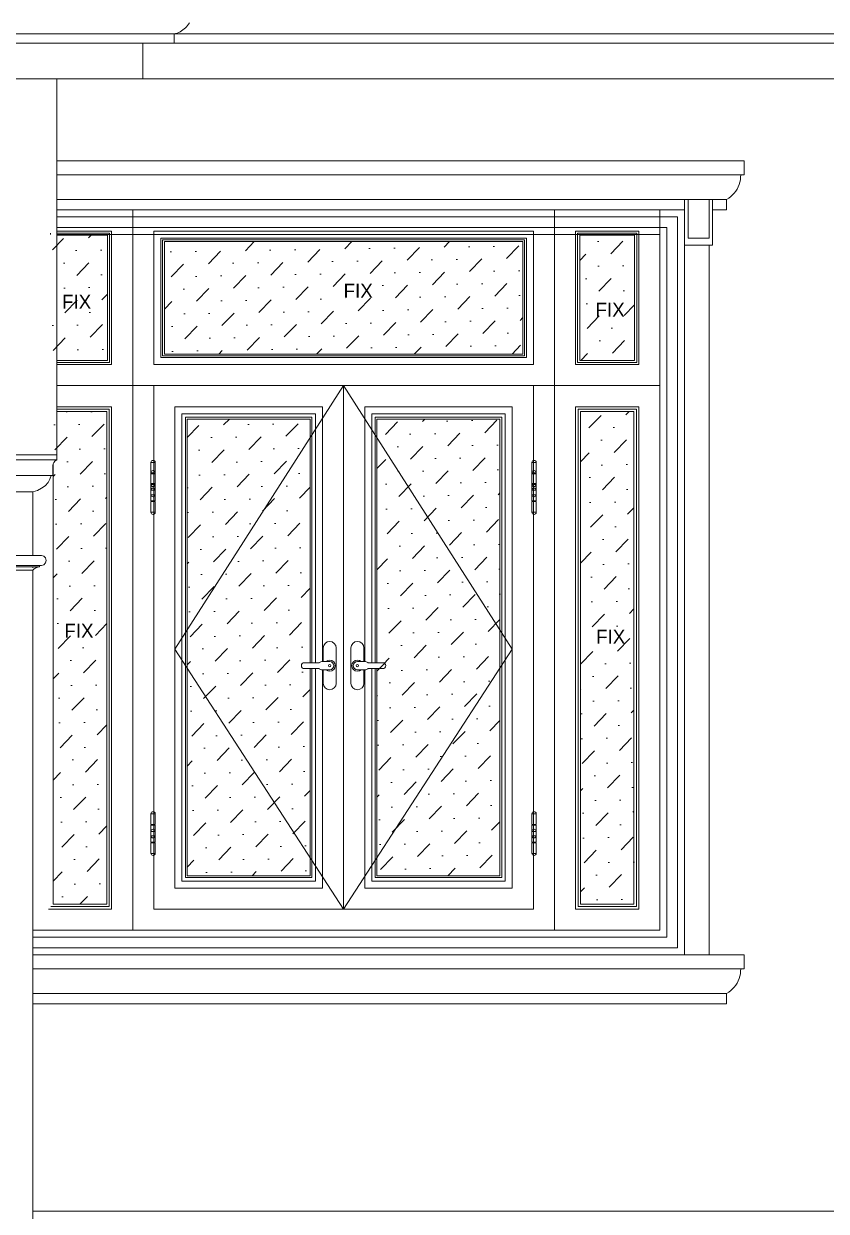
# Model space of a CAD drawing. Header units: millimetres. Extents: x 1832547 to 2001569, y -558009 to -417808.
# Drawn here: x 1891781 to 1894065, y -523644 to -520264 of the extents above; entities that cross this region are included whole.
import ezdxf

# ---------------------------------------------------------------- set-up
doc = ezdxf.new("R2010")
doc.units = ezdxf.units.MM
doc.header["$MEASUREMENT"] = 0
doc.linetypes.add('CENTER', pattern=[2, 1.25, -0.25, 0.25, -0.25])
doc.linetypes.add('HIDDEN', pattern=[9.525, 6.35, -3.175])
doc.layers.get('0').update_dxf_attribs({"linetype": 'CONTINUOUS'})
for name, color, linetype, lineweight in [('AUDIT_I_120404221301-0', 7, 'CONTINUOUS', 15), ('CA.dim 08', 8, 'CONTINUOUS', 13), ('CA.khuat 75', 75, 'HIDDEN', 9), ('CA.manh 08', 8, 'CONTINUOUS', 9), ('CA.noi that 15', 15, 'CONTINUOUS', 9), ('CA.thay 145', 145, 'CONTINUOUS', 18), ('CA.tim 67', 67, 'CENTER', 9), ('CA.vat lieu 08', 8, 'CONTINUOUS', 5), ('CA_manh 08', 8, 'CONTINUOUS', 9)]:
    doc.layers.add(name, color=color, linetype=linetype, lineweight=lineweight)
doc.styles.add('CA.JSC1', font='Vhavan.ttf', dxfattribs={"width": 0.8})

# ---------------------------------------------------------------- blocks, each defined once
blk = doc.blocks.new('\xad5t54')
at = {"layer": 'CA.thay 145'}
blk.add_line((1923115.9, -520842.3), (1923115.9, -525122.3), dxfattribs=at)
blk = doc.blocks.new('A$C20F25EA7')
at = {"layer": 'CA.vat lieu 08', "ltscale": 0.5}
for centre, start, end in [((0, 42), 0, 180), ((0, -42), 180, 0)]:
    blk.add_arc(centre, 15.4, start, end, dxfattribs=at)
blk.add_wipeout([(18.8, 9.9), (25.1, 7), (60.1, 7), (65, 4.9), (67.1, 0), (65.1, -4.9), (60.1, -7), (25.1, -7), (18.8, -9.9), (0, -9.9), (-7, -7), (-9.9, 0), (-7, 7), (0, 9.9)]).dxf.layer = 'CA.vat lieu 08'
for p, q in [((0, 9.9), (18.8, 9.9)), ((18.8, 9.9), (24.6, 7.2)), ((25.5, 7), (60.1, 7)), ((0, -9.9), (18.8, -9.9)), ((19.7, -9.7), (24.6, -7.2)), ((25.5, -7), (60.1, -7))]:
    blk.add_line(p, q, dxfattribs=at)
for points in [[(-15.4, 42), (-15.4, -42)], [(15.4, 9.9), (15.4, 42)], [(15.4, -42), (15.4, -9.9)]]:
    blk.add_lwpolyline(points, dxfattribs=at)
blk.add_circle((0, 0), 2.8, dxfattribs=at)
for centre, radius, start, end in [((0, 0), 13.3, 48.259, 311.741), ((0, 0), 9.92, 90, 270), ((25.5, 8.9), 1.92, 242.8073, 270), ((60.1, 0), 6.96, 270, 90), ((18.8, -8), 1.92, 270, 297.1927), ((25.5, -8.9), 1.92, 90, 117.1927)]:
    blk.add_arc(centre, radius, start, end, dxfattribs=at)
blk = doc.blocks.new('BANLE')
at = {"layer": 'CA.noi that 15'}
for p, q in [((0, 68.6), (12, 68.6)), ((0, 38.2), (0, 68.6)), ((12, 68.6), (12, 38.2)), ((0, 38.2), (12, 38.2)), ((0, 6), (0, 36.4)), ((12, 36.4), (0, 36.4)), ((4, 38.2), (8, 38.2)), ((4, 36.4), (4, 38.2)), ((8, 36.4), (4, 36.4)), ((8, 38.2), (8, 36.4)), ((12, 36.4), (12, 6)), ((12, 6), (0, 6))]:
    blk.add_line(p, q, dxfattribs=at)
for centre, start, end in [((6, 68.6), 0, 180), ((6, 6), 180, 0)]:
    blk.add_arc(centre, 6, start, end, dxfattribs=at)

msp = doc.modelspace()

# ---------------------------------------------------------------- linework, layer by layer
at = {"layer": 'CA.khuat 75', "ltscale": 200}
for points in [[(1892691.4, -521293.6), (1892211.4, -522043.6), (1892691.4, -522783.6)], [(1892691.4, -521293.6), (1893171.4, -522043.6), (1892691.4, -522783.6)]]:
    msp.add_lwpolyline(points, dxfattribs=at)
at = {"layer": 'CA.manh 08'}
msp.add_lwpolyline([(1880384.2, -520292.5), (1895359.1, -520292.5)], dxfattribs=at)
at = {"layer": 'CA.noi that 15'}
for points in [[(1892171.4, -521213.6), (1893211.4, -521213.6), (1893211.4, -520873.6), (1892171.4, -520873.6)], [(1892231.4, -522703.6), (1892611.4, -522703.6), (1892611.4, -521373.6), (1892231.4, -521373.6)], [(1893151.4, -522703.6), (1892771.4, -522703.6), (1892771.4, -521373.6), (1893151.4, -521373.6)]]:
    msp.add_lwpolyline(points, close=True, dxfattribs=at)
at = {"layer": 'CA.thay 145'}
for p, q in [((1891875.4, -520420.8), (1886418.1, -520420.8)), ((1891875.4, -520420.8), (1891875.4, -521490.7)), ((1891875.4, -520653.6), (1893831.4, -520653.6)), ((1893831.4, -520653.6), (1893831.4, -520693.6)), ((1893821.4, -520693.6), (1891875.4, -520693.6)), ((1893816.9, -520721.3), (1893814.3, -520727.8)), ((1893819, -520714.6), (1893816.9, -520721.3)), ((1893820.4, -520707.6), (1893819, -520714.6)), ((1893821.2, -520700.6), (1893820.4, -520707.6)), ((1893821.4, -520693.6), (1893821.2, -520700.6)), ((1893821.4, -520693.6), (1893831.4, -520693.6)), ((1893787.4, -520759.9), (1893781.4, -520763.6)), ((1893793, -520755.6), (1893787.4, -520759.9)), ((1893798.2, -520750.9), (1893793, -520755.6)), ((1893803, -520745.7), (1893798.2, -520750.9)), ((1893807.3, -520740.1), (1893803, -520745.7)), ((1893811, -520734.1), (1893807.3, -520740.1)), ((1893814.3, -520727.8), (1893811, -520734.1)), ((1891875.4, -520763.6), (1893661.4, -520763.6)), ((1893661.4, -520793.6), (1891875.4, -520793.6)), ((1893661.4, -520763.6), (1893671.4, -520763.6)), ((1893661.4, -520763.6), (1893661.4, -520793.6)), ((1893661.4, -520793.6), (1893661.4, -520893.6)), ((1893671.4, -520763.6), (1893731.4, -520763.6)), ((1893731.4, -520763.6), (1893741.4, -520763.6)), ((1893741.4, -520763.6), (1893781.4, -520763.6)), ((1893741.4, -520793.6), (1893741.4, -520763.6)), ((1893741.4, -520893.6), (1893741.4, -520793.6)), ((1893781.4, -520793.6), (1893741.4, -520793.6)), ((1893781.4, -520763.6), (1893781.4, -520793.6)), ((1891875.4, -520863.6), (1893591.4, -520863.6)), ((1893591.4, -520863.6), (1893591.4, -522843.6)), ((1893661.4, -520893.6), (1893731.4, -520893.6)), ((1893661.4, -520893.6), (1893661.4, -522913.6)), ((1893731.4, -520893.6), (1893741.4, -520893.6)), ((1893731.4, -520893.6), (1893731.4, -522913.6)), ((1891875.4, -521490.7), (1891227.6, -521490.7)), ((1891875.4, -521504.9), (1891875.4, -521490.7)), ((1891864.5, -521521.1), (1891865.2, -521516.4)), ((1891864.5, -521549.4), (1891864.5, -521521.1)), ((1891865.2, -521516.4), (1891867.4, -521512)), ((1891867.4, -521512), (1891870.8, -521508.1)), ((1891870.8, -521508.1), (1891875.4, -521504.9)), ((1891842.4, -521578.4), (1891850.4, -521569.6)), ((1891850.4, -521569.6), (1891856, -521559.8)), ((1891856, -521559.8), (1891859.1, -521549.4)), ((1891859.1, -521549.4), (1891864.5, -521549.4)), ((1891807.4, -521596), (1891295.7, -521596)), ((1891807.4, -521596), (1891820.5, -521591.8)), ((1891820.5, -521591.8), (1891832.3, -521585.9)), ((1891832.3, -521585.9), (1891842.4, -521578.4)), ((1891276.7, -521805.1), (1891826.3, -521805.1)), ((1891295.7, -521777.1), (1891807.4, -521777.1)), ((1891831.7, -521777.1), (1891807.4, -521777.1)), ((1891826.3, -521805.1), (1891831.7, -521805.1)), ((1891826.3, -521809.1), (1891826.3, -521805.1)), ((1891838.5, -521779), (1891831.7, -521777.1)), ((1891831.7, -521805.1), (1891838.5, -521803.2)), ((1891843.5, -521784.1), (1891838.5, -521779)), ((1891838.5, -521803.2), (1891843.5, -521798.1)), ((1891845.3, -521791.1), (1891843.5, -521784.1)), ((1891843.5, -521798.1), (1891845.3, -521791.1)), ((1891276.7, -521809.1), (1891826.3, -521809.1)), ((1891295.7, -521818.9), (1891807.4, -521818.9)), ((1891807.4, -521810.3), (1891807.4, -521812.4)), ((1891807.4, -521818.9), (1891811.4, -521815.3)), ((1891811.4, -521815.3), (1891816, -521812.4)), ((1891816, -521812.4), (1891821, -521810.3)), ((1891821, -521810.3), (1891826.3, -521809.1)), ((1893591.4, -522843.6), (1891857.5, -522843.6)), ((1893661.4, -522913.6), (1891807.4, -522913.6)), ((1893661.4, -522913.6), (1893731.4, -522913.6)), ((1893731.4, -522913.6), (1893831.4, -522913.6)), ((1893831.4, -522913.6), (1893831.4, -522953.6)), ((1893821.4, -522953.6), (1891807.4, -522953.6)), ((1893821.4, -522953.6), (1893821.2, -522960.6)), ((1893821.4, -522953.6), (1893831.4, -522953.6)), ((1893814.3, -522987.8), (1893811, -522994.1)), ((1893816.9, -522981.3), (1893814.3, -522987.8)), ((1893819, -522974.6), (1893816.9, -522981.3)), ((1893820.4, -522967.6), (1893819, -522974.6)), ((1893821.2, -522960.6), (1893820.4, -522967.6)), ((1891807.4, -523023.6), (1893781.4, -523023.6)), ((1893787.4, -523019.9), (1893781.4, -523023.6)), ((1893781.4, -523023.6), (1893781.4, -523053.6)), ((1893793, -523015.6), (1893787.4, -523019.9)), ((1893798.2, -523010.9), (1893793, -523015.6)), ((1893803, -523005.7), (1893798.2, -523010.9)), ((1893807.3, -523000.1), (1893803, -523005.7)), ((1893811, -522994.1), (1893807.3, -523000.1)), ((1891807.4, -523053.6), (1893781.4, -523053.6))]:
    msp.add_line(p, q, dxfattribs=at)
for points in [[(1892252.7, -520260.8), (1892250.3, -520264.7), (1892247.5, -520268.4), (1892244.5, -520271.9), (1892241.3, -520275.2), (1892237.9, -520278.3), (1892234.2, -520281.2), (1892230.4, -520283.8), (1892226.4, -520286.1), (1892222.2, -520288.1), (1892217.9, -520289.9), (1892213.5, -520291.3), (1892209.1, -520292.5), (1892209.1, -520318.7), (1892185.8, -520318.8), (1892119.7, -520318.8), (1892119.7, -520420.8), (1892104.7, -520420.8), (1892104.7, -520420.8)], [(1880473.5, -520318.8), (1895269.7, -520318.8)], [(1880488.5, -520420.8), (1895269.7, -520420.8)], [(1891875.4, -521293.6), (1892091.4, -521293.6), (1892091.4, -520793.6), (1891875.4, -520793.6)], [(1891875.4, -521233.6), (1892031.4, -521233.6), (1892031.4, -520853.6), (1891875.4, -520853.6)], [(1891807.4, -522843.6), (1892091.4, -522843.6), (1892091.4, -521293.6), (1891875.4, -521293.6)], [(1892091.4, -521293.6), (1892091.4, -522723.6)], [(1892151.4, -521293.6), (1892151.4, -522783.6)], [(1892691.4, -521293.6), (1892691.4, -522783.6)], [(1892691.4, -521293.6), (1892691.4, -522783.6)], [(1892691.4, -521293.6), (1892691.4, -522783.6)], [(1892691.4, -521293.6), (1892691.4, -522783.6)], [(1893231.4, -521293.6), (1893231.4, -522783.6)], [(1893291.4, -521293.6), (1893291.4, -522723.6)], [(1893291.4, -521293.6), (1893291.4, -522723.6)], [(1891851.4, -522783.6), (1892031.4, -522783.6), (1892031.4, -521353.6), (1891875.4, -521353.6)], [(1891807.4, -521777.1), (1891807.4, -521596)], [(1891807.4, -523643.6), (1898381.6, -523643.6)]]:
    msp.add_lwpolyline(points, dxfattribs=at)
for points in [[(1892091.4, -522843.6), (1893291.4, -522843.6), (1893291.4, -520793.6), (1892091.4, -520793.6)], [(1892091.4, -521293.6), (1893291.4, -521293.6), (1893291.4, -520793.6), (1892091.4, -520793.6)], [(1893591.4, -521293.6), (1893291.4, -521293.6), (1893291.4, -520793.6), (1893591.4, -520793.6)], [(1892151.4, -521233.6), (1893231.4, -521233.6), (1893231.4, -520853.6), (1892151.4, -520853.6)], [(1893531.4, -521233.6), (1893351.4, -521233.6), (1893351.4, -520853.6), (1893531.4, -520853.6)], [(1892151.4, -522783.6), (1892691.4, -522783.6), (1892691.4, -521293.6), (1892151.4, -521293.6)], [(1892691.4, -522783.6), (1892691.4, -521293.6), (1892151.4, -521293.6), (1892151.4, -522783.6)], [(1892151.4, -522783.6), (1892691.4, -522783.6), (1892691.4, -521293.6), (1892151.4, -521293.6)], [(1893231.4, -522783.6), (1892691.4, -522783.6), (1892691.4, -521293.6), (1893231.4, -521293.6)], [(1892691.4, -522783.6), (1892691.4, -521293.6), (1893231.4, -521293.6), (1893231.4, -522783.6)], [(1893231.4, -522783.6), (1892691.4, -522783.6), (1892691.4, -521293.6), (1893231.4, -521293.6)], [(1893291.4, -521293.6), (1893591.4, -521293.6), (1893591.4, -522843.6), (1893291.4, -522843.6)], [(1892211.4, -522723.6), (1892631.4, -522723.6), (1892631.4, -521353.6), (1892211.4, -521353.6)], [(1893171.4, -522723.6), (1892751.4, -522723.6), (1892751.4, -521353.6), (1893171.4, -521353.6)], [(1893351.4, -521353.6), (1893531.4, -521353.6), (1893531.4, -522783.6), (1893351.4, -522783.6)]]:
    msp.add_lwpolyline(points, close=True, dxfattribs=at)
at = {"layer": 'CA.tim 67', "ltscale": 500}
msp.add_lwpolyline([(1891807.4, -523643.6), (1903156.2, -523643.6)], dxfattribs=at)
at = {"layer": 'CA.vat lieu 08'}
for points in [[(1891857.4, -520859.6), (1891857.4, -520863.6)], [(1891875.4, -521227.6), (1892025.4, -521227.6), (1892025.4, -520859.6), (1891875.4, -520859.6)], [(1891875.4, -521221.6), (1892019.4, -521221.6), (1892019.4, -520865.6), (1891875.4, -520865.6)], [(1891858.4, -522776.6), (1892024.4, -522776.6), (1892024.4, -521360.6), (1891875.4, -521360.6)], [(1891865.4, -521516.2), (1891865.4, -522769.6), (1892017.4, -522769.6), (1892017.4, -521367.6), (1891875.4, -521367.6)]]:
    msp.add_lwpolyline(points, dxfattribs=at)
for points in [[(1893525.4, -521227.6), (1893357.4, -521227.6), (1893357.4, -520859.6), (1893525.4, -520859.6)], [(1892176.4, -521208.6), (1893206.4, -521208.6), (1893206.4, -520878.6), (1892176.4, -520878.6)], [(1892181.4, -521203.6), (1893201.4, -521203.6), (1893201.4, -520883.6), (1892181.4, -520883.6)], [(1893519.4, -521221.6), (1893363.4, -521221.6), (1893363.4, -520865.6), (1893519.4, -520865.6)], [(1893358.4, -521360.6), (1893524.4, -521360.6), (1893524.4, -522776.6), (1893358.4, -522776.6)], [(1893365.4, -521367.6), (1893517.4, -521367.6), (1893517.4, -522769.6), (1893365.4, -522769.6)], [(1892241.4, -522693.6), (1892601.4, -522693.6), (1892601.4, -521383.6), (1892241.4, -521383.6)], [(1892246.4, -522688.6), (1892596.4, -522688.6), (1892596.4, -521388.6), (1892246.4, -521388.6)], [(1893141.4, -522693.6), (1892781.4, -522693.6), (1892781.4, -521383.6), (1893141.4, -521383.6)], [(1893136.4, -522688.6), (1892786.4, -522688.6), (1892786.4, -521388.6), (1893136.4, -521388.6)]]:
    msp.add_lwpolyline(points, close=True, dxfattribs=at)
at = {"layer": 'CA_manh 08'}
for p, q in [((1893671.4, -520763.6), (1893671.4, -520873.6)), ((1893731.4, -520873.6), (1893731.4, -520763.6)), ((1891875.4, -520813.6), (1893641.4, -520813.6)), ((1893641.4, -520813.6), (1893641.4, -522893.6)), ((1893611.4, -520843.6), (1891875.4, -520843.6)), ((1893611.4, -522863.6), (1893611.4, -520843.6)), ((1893671.4, -520873.6), (1893731.4, -520873.6)), ((1891875.4, -521504.9), (1891227.6, -521504.9)), ((1891859.1, -521549.4), (1891243.9, -521549.4)), ((1891807.4, -522863.6), (1893611.4, -522863.6)), ((1893641.4, -522893.6), (1891807.4, -522893.6))]:
    msp.add_line(p, q, dxfattribs=at)

# ---------------------------------------------------------------- block references
at = {"rotation": 180}
msp.add_blockref('BANLE', (1892155.4, -521506.3), dxfattribs=at)
at = {"xscale": -1}
for p in [(1892155.4, -521610), (1892155.4, -521660), (1892155.4, -522580.9), (1892155.4, -522630.9)]:
    msp.add_blockref('BANLE', p, dxfattribs=at)
at = {"xscale": -1, "rotation": 180}
msp.add_blockref('BANLE', (1893227.4, -521506.3), dxfattribs=at)
for p in [(1893227.4, -521610), (1893227.4, -521660), (1893227.4, -522580.9), (1893227.4, -522630.9)]:
    msp.add_blockref('BANLE', p)
at = {"layer": 'CA.thay 145', "xscale": -1}
msp.add_blockref('\xad5t54', (3814923.2, -976.3), dxfattribs=at)

# ---------------------------------------------------------------- texts
at = {"layer": 'AUDIT_I_120404221301-0', "style": 'CA.JSC1'}
for p in [(1892691.4, -521043.6), (1891890.1, -521074.8), (1893408.1, -521097.6), (1891896.7, -522011.4), (1893409.7, -522028.4)]:
    msp.add_text('FIX', height=40, dxfattribs=at).set_placement(p)

# ---------------------------------------------------------------- next in the draw order: block references
at = {"extrusion": (0, 0, -1), "yscale": 1.200000000186265, "zscale": -1.200000000186265}
for p, xscale in [((-1892651.9, -522090.6), 1.200000000186265), ((-1892730.9, -522090.6), -1.200000000186265)]:
    msp.add_blockref('A$C20F25EA7', p, dxfattribs=dict(at, xscale=xscale))

# ---------------------------------------------------------------- next in the draw order: hatches: boundary and pattern name
at = {"layer": 'CA.dim 08'}
h = msp.add_hatch(dxfattribs=at)
h.set_pattern_fill('MUDST', color=256, scale=200, angle=46)
h.set_pattern_definition([(46, (-54491.284, 3249.51), (33.498847, 106.6668986), [50, -50, 0, -50, 0, -50])])
h.paths.add_polyline_path([(1891863.4, -521221.6), (1892019.4, -521221.6), (1892019.4, -520865.6), (1891863.4, -520865.6)])
h.paths.add_polyline_path([(1893519.4, -521221.6), (1893363.4, -521221.6), (1893363.4, -520865.6), (1893519.4, -520865.6)])
h.paths.add_polyline_path([(1893365.4, -521367.6), (1893517.4, -521367.6), (1893517.4, -522769.6), (1893365.4, -522769.6)])
h.paths.add_polyline_path([(1892017.4, -521367.6), (1891865.4, -521367.6), (1891865.4, -522769.6), (1892017.4, -522769.6)])
h = msp.add_hatch(dxfattribs=at)
h.set_pattern_fill('MUDST', color=256, scale=200, angle=46)
h.set_pattern_definition([(46, (1128093.51, -1307130.166), (33.498847, 106.6668986), [50, -50, 0, -50, 0, -50])])
h.paths.add_polyline_path([(1892181.4, -521203.6), (1893201.4, -521203.6), (1893201.4, -520883.6), (1892181.4, -520883.6)])
h.paths.add_polyline_path([(1892246.4, -522688.6), (1892596.4, -522688.6), (1892596.4, -521388.6), (1892246.4, -521388.6)])
h.paths.add_polyline_path([(1893136.4, -522688.6), (1892786.4, -522688.6), (1892786.4, -521388.6), (1893136.4, -521388.6)])

doc.saveas('drawing.dxf')
